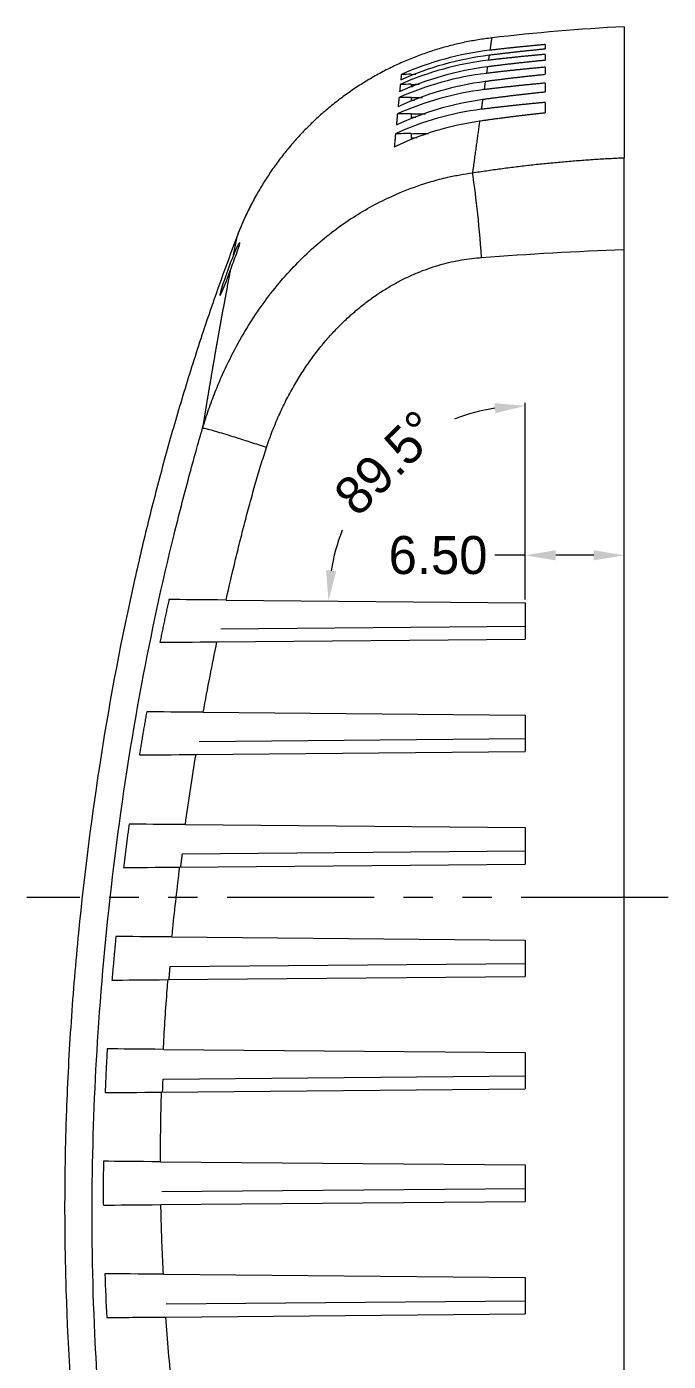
# Model space of a CAD drawing. Extents: x -222 to 335, y 201 to 414.
# Drawn here: x 36.6 to 78.8, y 279.2 to 367 of the extents above; entities that cross this region are included whole.
import ezdxf

# ---------------------------------------------------------------- set-up
doc = ezdxf.new("R2010")
doc.units = 0
doc.header["$MEASUREMENT"] = 0
doc.linetypes.add('PHANTOM', pattern=[2.5, 1.25, -0.25, 0.25, -0.25, 0.25, -0.25])
doc.layers.add('10', color=7, linetype='Continuous')
doc.dimstyles.get("Standard").update_dxf_attribs({"dimtxt": 0.18, "dimasz": 0.18, "dimexe": 0.18, "dimexo": 0.0625, "dimgap": 0.09, "dimtad": 0, "dimtih": 1, "dimtoh": 1, "dimdec": 4, "dimzin": 0, "dimdsep": 46, "dimtxsty": 'Standard', "dimcen": 0.09, "dimadec": 0, "dimazin": 0, "dimtfac": 1, "dimtdec": 4, "dimtofl": 0, "dimtmove": 0, "dimatfit": 3, "dimfxl": 0, "dimtolj": 1, "dimtzin": 0, "dimarcsym": 0})

# ---------------------------------------------------------------- blocks, each defined once
blk = doc.blocks.new('*D53')
at = {"color": 4, "linetype": 'Continuous', "lineweight": 9}
for p, q in [((69.398, 332.215), (67.398, 332.215)), ((69.398, 329.298), (69.398, 332.415)), ((73.898, 332.215), (71.398, 332.215)), ((75.898, 329.298), (75.898, 332.415))]:
    blk.add_line(p, q, dxfattribs=at)
for points in [[(71.398, 332.549), (71.398, 331.882), (69.398, 332.215)], [(73.898, 332.549), (73.898, 331.882), (75.898, 332.215)]]:
    blk.add_solid(points, dxfattribs=at)
at = {"layer": 'Defpoints', "color": 0, "linetype": 'Continuous', "lineweight": 9}
for p in [(69.398, 332.215), (69.398, 329.098), (75.898, 329.098)]:
    blk.add_point(p, dxfattribs=at)
at = {"color": 3, "linetype": 'Continuous', "lineweight": 9, "insert": (63.657, 332.215), "char_height": 2.5, "attachment_point": 5}
blk.add_mtext('\\A1;6.50', dxfattribs=at)
blk = doc.blocks.new('*D54')
at = {"color": 4, "linetype": 'Continuous', "lineweight": 9}
blk.add_line((69.398, 329.298), (69.398, 342.251), dxfattribs=at)
for start, end in [(98.85616, 111.07929), (158.42071, 170.64384)]:
    blk.add_arc((69.398, 329.098), 12.952, start, end, dxfattribs=at)
for points in [[(67.378, 342.228), (67.43, 341.564), (69.398, 342.051)], [(56.951, 331.175), (56.286, 331.233), (56.447, 329.211)]]:
    blk.add_solid(points, dxfattribs=at)
at = {"layer": 'Defpoints', "color": 0, "linetype": 'Continuous', "lineweight": 9}
for p in [(62.955, 340.334), (49.707, 329.27), (69.398, 329.098), (69.398, 329.098), (69.398, 326.698)]:
    blk.add_point(p, dxfattribs=at)
at = {"color": 3, "linetype": 'Continuous', "lineweight": 9, "insert": (60.28, 338.297), "char_height": 2.5, "attachment_point": 5, "rotation": 44.75}
blk.add_mtext('\\A1;89.5°', dxfattribs=at)

msp = doc.modelspace()

# ---------------------------------------------------------------- linework, layer by layer
at = {"layer": '10', "color": 7, "linetype": 'Continuous', "lineweight": 9}
for p, q in [((75.898, 366.998), (75.898, 358.377)), ((70.698, 365.823), (70.698, 365.543)), ((70.698, 365.177), (70.698, 364.805)), ((70.698, 364.333), (70.698, 363.865)), ((61.898, 363.21), (61.898, 363.051)), ((70.698, 363.283), (70.698, 362.714)), ((61.898, 362.347), (61.898, 362.146)), ((70.698, 362.015), (70.698, 361.34)), ((61.898, 361.27), (61.898, 361.023)), ((61.898, 359.966), (61.898, 359.672)), ((75.898, 263.433), (75.898, 352.337)), ((49.707, 329.27), (69.398, 329.098)), ((69.398, 329.098), (69.398, 326.698)), ((49.11, 326.521), (69.398, 326.698)), ((49.368, 327.384), (69.398, 327.559)), ((48.209, 321.883), (69.398, 321.698)), ((69.398, 321.698), (69.398, 319.298)), ((47.944, 319.972), (69.398, 320.159)), ((47.73, 319.109), (69.398, 319.298)), ((47.029, 314.494), (69.398, 314.298)), ((69.398, 314.298), (69.398, 311.898)), ((46.833, 312.562), (69.398, 312.759)), ((46.662, 311.7), (69.398, 311.898)), ((46.147, 307.101), (69.398, 306.898)), ((69.398, 306.898), (69.398, 304.498)), ((46.029, 305.155), (69.398, 305.359)), ((45.889, 304.293), (69.398, 304.498)), ((45.581, 299.706), (69.398, 299.498)), ((69.398, 299.498), (69.398, 297.098)), ((45.563, 297.751), (69.398, 297.959)), ((45.464, 296.89), (69.398, 297.098)), ((45.391, 292.308), (69.398, 292.098)), ((69.398, 292.098), (69.398, 289.698)), ((45.476, 290.35), (69.398, 290.559)), ((45.419, 289.489), (69.398, 289.698)), ((45.582, 284.906), (69.398, 284.698)), ((69.398, 284.698), (69.398, 282.298)), ((45.763, 282.953), (69.398, 283.159)), ((45.752, 282.092), (69.398, 282.298))]:
    msp.add_line(p, q, dxfattribs=at)
at = {"layer": '10', "color": 1, "linetype": 'PHANTOM', "lineweight": 9, "ltscale": 7.743802}
msp.add_line((78.809, 309.698), (36.588, 309.698), dxfattribs=at)
at = {"layer": '10', "color": 7, "linetype": 'Continuous', "lineweight": 9}
msp.add_arc((82.969, 232.071), 135.113, 93, 96.70713, dxfattribs=at)
msp.add_ellipse((66.163, 351.767), major_axis=(0.49, -6.488), ratio=0.055703, start_param=1.573381, end_param=2.612918, dxfattribs=at)
msp.add_rational_spline([(67.189, 366.259), (59.373, 365.34), (53.189, 360.494), (50.412, 353.159)], [1.07362430408, 0.972344746752, 0.975557335675, 1.08326207084], degree=3, dxfattribs=at)
for points, degree, knots in [([(67.189, 366.259), (67.185, 366.23), (67.183, 366.216), (67.18, 366.201), (67.178, 366.183), (67.174, 366.163), (67.171, 366.14), (67.167, 366.115), (67.163, 366.087), (67.159, 366.057), (67.154, 366.025), (67.149, 365.99), (67.143, 365.953), (67.137, 365.913), (67.131, 365.871), (67.124, 365.827), (67.117, 365.78), (67.11, 365.731), (67.102, 365.679), (67.094, 365.625), (67.085, 365.568), (67.077, 365.509), (67.07, 365.468), (67.067, 365.447)], 3, [0, 0, 0, 0, 0.229616, 0.267953, 0.306309, 0.344684, 0.383078, 0.421491, 0.459923, 0.498375, 0.536846, 0.575336, 0.613846, 0.652374, 0.690922, 0.72949, 0.768076, 0.806682, 0.845307, 0.883951, 0.922615, 0.961298, 1, 1, 1, 1]), ([(67.067, 365.447), (66.056, 365.329), (65.066, 365.136), (63.124, 364.606), (62.172, 364.27), (61.241, 363.859)], 3, [0, 0, 0, 0, 0.5, 0.5, 1, 1, 1, 1]), ([(66.97, 364.79), (65.964, 364.671), (64.978, 364.477), (63.047, 363.947), (62.1, 363.61), (61.174, 363.2)], 3, [0, 0, 0, 0, 0.5, 0.5, 1, 1, 1, 1]), ([(61.206, 363.509), (62.134, 363.926), (63.083, 364.269), (65.022, 364.812), (66.011, 365.012), (67.021, 365.138)], 3, [0, 0, 0, 0, 0.5, 0.5, 1, 1, 1, 1]), ([(67.021, 365.138), (67.018, 365.116), (67.012, 365.073), (67.002, 365.005), (66.991, 364.935), (66.981, 364.864), (66.973, 364.814), (66.97, 364.79)], 3, [0, 0, 0, 0, 0.198821, 0.398232, 0.598232, 0.798821, 1, 1, 1, 1]), ([(66.843, 363.929), (65.844, 363.809), (64.865, 363.615), (62.947, 363.083), (62.007, 362.746), (61.088, 362.336)], 3, [0, 0, 0, 0, 0.5, 0.5, 1, 1, 1, 1]), ([(61.128, 362.734), (62.05, 363.153), (62.993, 363.498), (64.92, 364.046), (65.904, 364.249), (66.909, 364.377)], 3, [0, 0, 0, 0, 0.5, 0.5, 1, 1, 1, 1]), ([(61.241, 363.859), (61.239, 363.837), (61.235, 363.795), (61.228, 363.727), (61.221, 363.657), (61.213, 363.585), (61.208, 363.534), (61.206, 363.509)], 3, [0, 0, 0, 0, 0.199385, 0.399078, 0.599078, 0.799385, 1, 1, 1, 1]), ([(66.909, 364.377), (66.905, 364.348), (66.896, 364.291), (66.883, 364.203), (66.87, 364.114), (66.857, 364.022), (66.848, 363.96), (66.843, 363.929)], 3, [0, 0, 0, 0, 0.200944, 0.401415, 0.601415, 0.800943, 1, 1, 1, 1]), ([(66.687, 362.857), (65.696, 362.735), (64.725, 362.54), (62.824, 362.006), (61.893, 361.668), (60.982, 361.258)], 3, [0, 0, 0, 0, 0.5, 0.5, 1, 1, 1, 1]), ([(61.03, 361.749), (61.945, 362.169), (62.88, 362.517), (64.792, 363.071), (65.769, 363.276), (66.767, 363.408)], 3, [0, 0, 0, 0, 0.5, 0.5, 1, 1, 1, 1]), ([(61.174, 363.2), (61.171, 363.171), (61.166, 363.113), (61.156, 363.023), (61.147, 362.93), (61.137, 362.834), (61.131, 362.768), (61.128, 362.734)], 3, [0, 0, 0, 0, 0.198155, 0.397233, 0.597233, 0.798155, 1, 1, 1, 1]), ([(66.767, 363.408), (66.762, 363.373), (66.752, 363.303), (66.736, 363.196), (66.72, 363.085), (66.704, 362.972), (66.693, 362.895), (66.687, 362.857)], 3, [0, 0, 0, 0, 0.196981, 0.395472, 0.595472, 0.796981, 1, 1, 1, 1]), ([(60.913, 360.542), (61.818, 360.964), (62.744, 361.315), (64.638, 361.876), (65.606, 362.085), (66.595, 362.221)], 3, [0, 0, 0, 0, 0.5, 0.5, 1, 1, 1, 1]), ([(61.088, 362.336), (61.084, 362.299), (61.077, 362.225), (61.066, 362.11), (61.054, 361.993), (61.042, 361.873), (61.034, 361.79), (61.03, 361.749)], 3, [0, 0, 0, 0, 0.199018, 0.398527, 0.598527, 0.799018, 1, 1, 1, 1]), ([(66.595, 362.221), (66.589, 362.178), (66.577, 362.092), (66.558, 361.96), (66.539, 361.828), (66.52, 361.695), (66.508, 361.605), (66.501, 361.561)], 3, [0, 0, 0, 0, 0.202818, 0.404226, 0.604226, 0.802817, 1, 1, 1, 1]), ([(66.501, 361.561), (65.519, 361.437), (64.559, 361.24), (62.678, 360.703), (61.758, 360.364), (60.858, 359.954)], 3, [0, 0, 0, 0, 0.5, 0.5, 1, 1, 1, 1]), ([(60.982, 361.258), (60.978, 361.213), (60.969, 361.123), (60.956, 360.983), (60.942, 360.84), (60.928, 360.693), (60.918, 360.592), (60.913, 360.542)], 3, [0, 0, 0, 0, 0.196909, 0.395364, 0.595364, 0.796909, 1, 1, 1, 1]), ([(60.778, 359.099), (61.671, 359.524), (62.585, 359.878), (64.457, 360.447), (65.414, 360.661), (66.394, 360.801)], 3, [0, 0, 0, 0, 0.5, 0.5, 1, 1, 1, 1]), ([(66.394, 360.801), (66.386, 360.747), (66.371, 360.638), (66.347, 360.472), (66.324, 360.303), (66.299, 360.13), (66.275, 359.955), (66.25, 359.776), (66.225, 359.595), (66.199, 359.41), (66.173, 359.222), (66.147, 359.031), (66.12, 358.836), (66.093, 358.639), (66.065, 358.438), (66.037, 358.234), (66.009, 358.026), (65.98, 357.815), (65.951, 357.601), (65.932, 357.456), (65.922, 357.384)], 3, [0, 0, 0, 0, 0.053533, 0.107305, 0.161314, 0.215562, 0.270047, 0.324771, 0.379732, 0.434932, 0.490369, 0.546044, 0.601957, 0.658107, 0.714496, 0.771122, 0.827985, 0.885086, 0.942424, 1, 1, 1, 1]), ([(60.858, 359.954), (60.853, 359.908), (60.845, 359.817), (60.832, 359.678), (60.818, 359.537), (60.805, 359.393), (60.791, 359.248), (60.782, 359.148), (60.778, 359.099)], 3, [0, 0, 0, 0, 0.165213, 0.331008, 0.497384, 0.664341, 0.83188, 1, 1, 1, 1]), ([(65.922, 357.384), (66.077, 357.408), (66.386, 357.456), (66.851, 357.525), (67.317, 357.591), (67.784, 357.656), (68.253, 357.718), (68.722, 357.778), (69.193, 357.835), (69.665, 357.89), (70.138, 357.942), (70.612, 357.992), (71.087, 358.039), (71.563, 358.084), (72.04, 358.127), (72.519, 358.167), (72.998, 358.205), (73.479, 358.24), (73.961, 358.272), (74.444, 358.302), (74.928, 358.33), (75.413, 358.355), (75.736, 358.369), (75.898, 358.377)], 3, [0, 0, 0, 0, 0.046783, 0.093643, 0.140582, 0.1876, 0.234698, 0.281878, 0.32914, 0.376486, 0.423915, 0.47143, 0.519032, 0.56672, 0.614497, 0.662362, 0.710318, 0.758365, 0.806504, 0.854736, 0.903062, 0.951483, 1, 1, 1, 1]), ([(75.898, 352.337), (75.898, 353.564), (75.898, 354.771), (75.898, 356.87), (75.898, 357.758), (75.898, 358.377)], 3, [0, 0, 0, 0, 0.5, 0.5, 1, 1, 1, 1]), ([(48.16, 340.579), (48.29, 340.988), (48.545, 341.797), (48.987, 342.974), (49.547, 344.303), (50.259, 345.766), (51.438, 347.821), (53.1, 350.13), (55.37, 352.485), (57.831, 354.387), (60.439, 355.845), (62.628, 356.669), (64.192, 357.074), (65.104, 357.262), (65.649, 357.343), (65.922, 357.384)], 3, [0, 0, 0, 0, 0.049946, 0.098691, 0.146132, 0.217537, 0.287543, 0.421107, 0.546619, 0.665955, 0.780685, 0.89209, 0.936091, 0.968041, 1, 1, 1, 1]), ([(51.692, 355.906), (51.686, 355.896), (51.656, 355.842), (51.591, 355.725), (51.491, 355.539), (51.349, 355.268), (51.133, 354.84), (50.872, 354.282), (50.651, 353.773), (50.525, 353.447), (50.485, 353.343)], 3, [0, 0, 0, 0, 0.019376, 0.107559, 0.187124, 0.263629, 0.421175, 0.652015, 0.890247, 1, 1, 1, 1]), ([(50.412, 353.159), (49.958, 351.935), (49.05, 349.486), (47.802, 345.769), (46.637, 342.019), (45.562, 338.237), (44.573, 334.428), (43.071, 328.056), (41.364, 319.06), (40.255, 310.307), (39.723, 304.456), (39.426, 300.545), (39.196, 296.19), (39.055, 290.308), (39.136, 282.219), (39.757, 272.953), (40.689, 265.168), (41.22, 261.532), (41.374, 260.478)], 3, [0, 0, 0, 0, 0.041595, 0.083234, 0.12495, 0.166732, 0.208545, 0.250352, 0.375392, 0.500146, 0.531386, 0.562636, 0.625141, 0.670364, 0.750138, 0.882887, 0.966076, 1, 1, 1, 1]), ([(50.412, 353.159), (50.406, 353.129), (50.403, 353.117), (50.4, 353.101), (50.397, 353.084), (50.393, 353.065), (50.389, 353.043), (50.384, 353.019), (50.379, 352.994), (50.374, 352.966), (50.368, 352.936), (50.362, 352.904), (50.355, 352.871), (50.348, 352.835), (50.341, 352.798), (50.333, 352.758), (50.325, 352.717), (50.316, 352.674), (50.308, 352.629), (50.298, 352.583), (50.289, 352.535), (50.279, 352.485), (50.269, 352.434), (50.259, 352.381), (50.248, 352.326), (50.237, 352.27), (50.226, 352.213), (50.215, 352.154), (50.203, 352.093), (50.191, 352.031), (50.179, 351.968), (50.17, 351.925), (50.166, 351.903)], 3, [0, 0, 0, 0, 0.183427, 0.213513, 0.24346, 0.273268, 0.302939, 0.332471, 0.361865, 0.391122, 0.42024, 0.449221, 0.478063, 0.506769, 0.535336, 0.563766, 0.592059, 0.620214, 0.648232, 0.676113, 0.703857, 0.731463, 0.758933, 0.786266, 0.813461, 0.84052, 0.867442, 0.894227, 0.920876, 0.947387, 0.973762, 1, 1, 1, 1]), ([(49.983, 350.952), (50.122, 351.331), (50.266, 351.711), (50.505, 352.356), (50.591, 352.605), (50.64, 352.841), (50.599, 352.816), (50.425, 352.511), (50.298, 352.239), (50.166, 351.903)], 3, [0, 0, 0, 0, 0.25, 0.25, 0.5, 0.5, 0.75, 0.75, 1, 1, 1, 1]), ([(50.166, 351.903), (49.989, 351.454), (49.787, 350.904), (49.454, 349.932), (49.331, 349.529), (49.271, 349.217), (49.339, 349.326), (49.604, 349.945), (49.796, 350.443), (49.983, 350.952)], 3, [0, 0, 0, 0, 0.25, 0.25, 0.5, 0.5, 0.75, 0.75, 1, 1, 1, 1]), ([(52.37, 339.307), (52.488, 339.666), (52.741, 340.374), (53.169, 341.403), (53.639, 342.391), (54.148, 343.334), (54.692, 344.23), (55.266, 345.073), (55.863, 345.86), (56.48, 346.59), (57.111, 347.265), (57.756, 347.887), (58.411, 348.456), (59.075, 348.976), (59.745, 349.448), (60.422, 349.873), (61.102, 350.253), (61.785, 350.59), (62.469, 350.883), (63.154, 351.136), (63.838, 351.349), (64.52, 351.522), (65.2, 351.658), (65.867, 351.755), (66.308, 351.795), (66.523, 351.811)], 3, [0, 0, 0, 0, 0.054132, 0.107559, 0.160189, 0.211943, 0.262791, 0.312531, 0.360888, 0.407829, 0.45345, 0.497857, 0.541142, 0.583396, 0.624707, 0.665152, 0.704808, 0.743745, 0.782029, 0.819722, 0.856887, 0.893569, 0.929827, 0.965806, 1, 1, 1, 1]), ([(49.983, 350.952), (49.976, 350.919), (49.964, 350.852), (49.944, 350.749), (49.924, 350.645), (49.904, 350.539), (49.884, 350.433), (49.863, 350.325), (49.843, 350.216), (49.822, 350.105), (49.801, 349.994), (49.78, 349.882), (49.759, 349.768), (49.737, 349.654), (49.716, 349.539), (49.694, 349.423), (49.672, 349.306), (49.65, 349.188), (49.628, 349.07), (49.606, 348.951), (49.584, 348.831), (49.562, 348.711), (49.54, 348.591), (49.517, 348.469), (49.495, 348.348), (49.473, 348.226), (49.45, 348.104), (49.428, 347.981), (49.406, 347.858), (49.383, 347.735), (49.361, 347.612), (49.338, 347.488), (49.316, 347.365), (49.294, 347.241), (49.272, 347.118), (49.249, 346.994), (49.227, 346.87), (49.205, 346.747), (49.183, 346.624), (49.161, 346.5), (49.139, 346.377), (49.118, 346.254), (49.096, 346.132), (49.074, 346.01), (49.053, 345.888), (49.031, 345.766), (49.01, 345.645), (48.989, 345.524), (48.968, 345.404), (48.947, 345.284), (48.926, 345.164), (48.906, 345.046), (48.885, 344.927), (48.865, 344.81), (48.845, 344.693), (48.825, 344.576), (48.805, 344.461), (48.785, 344.346), (48.765, 344.231), (48.746, 344.118), (48.727, 344.005), (48.708, 343.893), (48.689, 343.782), (48.67, 343.672), (48.652, 343.563), (48.633, 343.454), (48.615, 343.347), (48.597, 343.24), (48.58, 343.135), (48.562, 343.03), (48.545, 342.926), (48.528, 342.824), (48.511, 342.722), (48.494, 342.622), (48.477, 342.523), (48.461, 342.424), (48.445, 342.327), (48.429, 342.231), (48.414, 342.137), (48.398, 342.043), (48.383, 341.951), (48.368, 341.859), (48.353, 341.77), (48.339, 341.681), (48.324, 341.594), (48.31, 341.507), (48.297, 341.423), (48.283, 341.339), (48.27, 341.257), (48.257, 341.176), (48.244, 341.097), (48.231, 341.019), (48.219, 340.942), (48.207, 340.866), (48.195, 340.793), (48.183, 340.72), (48.172, 340.649), (48.164, 340.602), (48.16, 340.579)], 3, [0, 0, 0, 0, 0.015759, 0.031407, 0.046943, 0.062368, 0.077683, 0.092885, 0.107977, 0.122957, 0.137826, 0.152584, 0.16723, 0.181765, 0.196189, 0.210501, 0.224701, 0.23879, 0.252768, 0.266634, 0.280388, 0.294031, 0.307561, 0.320981, 0.334288, 0.347483, 0.360567, 0.373538, 0.386397, 0.399145, 0.41178, 0.424303, 0.436714, 0.449012, 0.461198, 0.473271, 0.485232, 0.497081, 0.508817, 0.52044, 0.53195, 0.543348, 0.554633, 0.565805, 0.576864, 0.58781, 0.598643, 0.609362, 0.619969, 0.630462, 0.640842, 0.651108, 0.661262, 0.671301, 0.681227, 0.69104, 0.700738, 0.710324, 0.719795, 0.729152, 0.738396, 0.747526, 0.756542, 0.765443, 0.774231, 0.782905, 0.791464, 0.79991, 0.808241, 0.816458, 0.82456, 0.832549, 0.840423, 0.848182, 0.855827, 0.863358, 0.870774, 0.878075, 0.885262, 0.892334, 0.899292, 0.906135, 0.912863, 0.919476, 0.925975, 0.932359, 0.938628, 0.944782, 0.950821, 0.956745, 0.962555, 0.968249, 0.973829, 0.979293, 0.984642, 0.989877, 0.994996, 1, 1, 1, 1]), ([(42.265, 266.786), (42.157, 267.708), (41.923, 269.697), (41.459, 274.424), (40.956, 281.766), (40.808, 291.347), (41.272, 301.846), (42.32, 312.591), (43.975, 323.313), (45.761, 331.604), (47.073, 336.68), (47.713, 339.011), (48.017, 340.077), (48.16, 340.579)], 3, [0, 0, 0, 0, 0.037348, 0.080634, 0.191289, 0.333567, 0.466232, 0.614174, 0.767944, 0.902691, 0.955388, 0.978984, 1, 1, 1, 1]), ([(52.37, 339.307), (52.196, 339.364), (51.851, 339.477), (51.347, 339.64), (50.78, 339.822), (50.169, 340.015), (49.551, 340.207), (49.022, 340.36), (48.601, 340.479), (48.297, 340.558), (48.205, 340.572), (48.16, 340.579)], 3, [0, 0, 0, 0, 0.084578, 0.168238, 0.250136, 0.375114, 0.500093, 0.625072, 0.75005, 0.878042, 1, 1, 1, 1]), ([(49.707, 329.27), (49.913, 330.166), (50.219, 331.496), (50.651, 333.246), (50.975, 334.517), (51.306, 335.759), (51.647, 336.97), (51.997, 338.152), (52.246, 338.925), (52.37, 339.307)], 3, [0, 0, 0, 0, 0.265427, 0.394268, 0.520537, 0.644234, 0.765364, 0.883943, 1, 1, 1, 1]), ([(48.209, 321.883), (48.352, 322.675), (48.642, 324.223), (48.953, 325.767), (49.11, 326.521)], 3, [0, 0, 0, 0, 0.510707, 1, 1, 1, 1]), ([(46.725, 311.701), (46.747, 311.875), (46.769, 312.05), (46.79, 312.224), (46.812, 312.399), (46.823, 312.48), (46.833, 312.562)], 2, [0, 0, 0, 0.403343, 0.403343, 0.806686, 0.806686, 1, 1, 1]), ([(46.147, 307.101), (46.165, 307.28), (46.321, 308.815), (46.494, 310.348), (46.662, 311.7)], 3, [0, 0, 0, 0, 0.11637, 1, 1, 1, 1]), ([(45.581, 299.706), (45.584, 299.76), (45.652, 301.074), (45.752, 302.603), (45.871, 304.077), (45.889, 304.293)], 3, [0, 0, 0, 0, 0.034999, 0.858599, 1, 1, 1, 1]), ([(45.582, 284.906), (45.518, 286.159), (45.459, 287.686), (45.425, 289.215), (45.419, 289.489)], 3, [0, 0, 0, 0, 0.820321, 1, 1, 1, 1])]:
    msp.add_open_spline(points, degree=degree, knots=knots, dxfattribs=at)
for points, degree in [([(67.021, 365.138), (68.857, 365.366), (70.698, 365.543)], 2), ([(70.698, 365.823), (68.88, 365.66), (67.067, 365.447)], 2), ([(66.909, 364.377), (68.8, 364.619), (70.698, 364.805)], 2), ([(70.698, 365.177), (68.832, 365.01), (66.97, 364.79)], 2), ([(61.898, 363.868), (61.679, 363.865), (61.46, 363.862), (61.241, 363.859)], 3), ([(61.898, 363.862), (61.995, 363.863), (62.091, 363.864), (62.187, 363.866)], 3), ([(66.767, 363.408), (68.729, 363.667), (70.698, 363.865)], 2), ([(70.698, 364.333), (68.768, 364.16), (66.843, 363.929)], 2), ([(61.898, 363.21), (61.657, 363.207), (61.416, 363.203), (61.174, 363.2)], 3), ([(61.898, 363.203), (62.073, 363.206), (62.248, 363.208), (62.422, 363.21)], 3), ([(61.994, 363.053), (61.962, 363.052), (61.93, 363.052), (61.898, 363.051)], 3), ([(66.595, 362.221), (68.642, 362.501), (70.698, 362.714)], 2), ([(70.698, 363.283), (68.689, 363.101), (66.687, 362.857)], 2), ([(61.898, 362.347), (61.628, 362.343), (61.358, 362.34), (61.088, 362.336)], 3), ([(61.898, 362.34), (62.145, 362.343), (62.392, 362.346), (62.639, 362.35)], 3), ([(62.1, 362.148), (62.033, 362.147), (61.966, 362.146), (61.898, 362.146)], 3), ([(70.698, 362.015), (68.596, 361.823), (66.501, 361.561)], 2), ([(61.898, 361.27), (61.593, 361.266), (61.288, 361.262), (60.982, 361.258)], 3), ([(61.898, 361.262), (62.212, 361.266), (62.525, 361.27), (62.839, 361.274)], 3), ([(62.189, 361.027), (62.092, 361.026), (61.995, 361.024), (61.898, 361.023)], 3), ([(66.394, 360.801), (68.54, 361.108), (70.698, 361.34)], 2), ([(61.898, 359.966), (61.551, 359.962), (61.204, 359.958), (60.858, 359.954)], 3), ([(61.898, 359.958), (62.273, 359.963), (62.648, 359.967), (63.023, 359.971)], 3), ([(62.262, 359.676), (62.141, 359.674), (62.02, 359.673), (61.898, 359.672)], 3), ([(50.485, 353.343), (50.413, 353.157)], 1), ([(66.523, 351.811), (69.644, 352.048), (72.77, 352.226), (75.898, 352.337)], 3), ([(45.951, 329.303), (45.642, 327.903), (45.354, 326.489)], 2), ([(49.707, 329.27), (48.197, 329.283), (46.76, 329.296), (45.951, 329.303)], 3), ([(45.354, 326.489), (46.163, 326.496), (47.601, 326.508), (49.11, 326.521)], 3), ([(44.484, 321.916), (44.234, 320.503), (44.004, 319.077)], 2), ([(48.209, 321.883), (46.708, 321.896), (45.283, 321.909), (44.484, 321.916)], 3), ([(44.004, 319.077), (44.804, 319.084), (46.229, 319.096), (47.73, 319.109)], 3), ([(47.029, 314.494), (47.244, 316.035), (47.477, 317.574), (47.73, 319.109)], 3), ([(43.327, 314.526), (43.133, 313.104), (42.959, 311.668)], 2), ([(47.029, 314.494), (45.535, 314.507), (44.12, 314.519), (43.327, 314.526)], 3), ([(42.959, 311.668), (43.752, 311.675), (45.168, 311.687), (46.662, 311.7)], 3), ([(42.461, 307.134), (42.317, 305.671), (42.2, 304.261)], 2), ([(46.147, 307.101), (44.657, 307.114), (43.248, 307.127), (42.461, 307.134)], 3), ([(45.956, 304.294), (45.993, 304.744), (46.029, 305.155)], 2), ([(42.2, 304.261), (42.989, 304.268), (44.399, 304.28), (45.889, 304.293)], 3), ([(41.886, 299.739), (41.805, 298.29), (41.749, 296.857)], 2), ([(45.581, 299.706), (44.09, 299.719), (42.679, 299.732), (41.886, 299.739)], 3), ([(45.533, 296.89), (45.543, 297.177), (45.552, 297.464), (45.563, 297.751)], 3), ([(41.749, 296.857), (42.551, 296.864), (43.967, 296.876), (45.464, 296.89)], 3), ([(45.391, 292.308), (45.391, 293.835), (45.415, 295.362), (45.464, 296.89)], 3), ([(41.637, 292.341), (41.622, 290.899), (41.632, 289.456)], 2), ([(45.391, 292.308), (43.883, 292.321), (42.455, 292.334), (41.637, 292.341)], 3), ([(41.632, 289.456), (42.464, 289.463), (43.902, 289.476), (45.419, 289.489)], 3), ([(45.582, 284.906), (44.046, 284.92), (42.588, 284.932), (41.729, 284.94)], 3), ([(41.729, 284.94), (41.763, 283.979), (41.806, 283.018), (41.857, 282.058)], 3), ([(41.857, 282.058), (42.733, 282.066), (44.204, 282.079), (45.752, 282.092)], 3), ([(46.137, 277.501), (45.986, 279.029), (45.858, 280.56), (45.752, 282.092)], 3)]:
    msp.add_open_spline(points, degree=degree, dxfattribs=at)

# ---------------------------------------------------------------- dimensions: what is measured, and where the dimension line sits
at = {"color": 1, "linetype": 'Continuous', "lineweight": 9}
dim = msp.add_angular_dim_2l(base=(62.955, 340.334), line1=((69.398, 329.098), (69.398, 326.698)), line2=((49.707, 329.27), (69.398, 329.098)), dimstyle='Standard', override={"dimtxt": 2.5, "dimasz": 2, "dimexe": 0.2, "dimexo": 0.2, "dimgap": 0.2, "dimtih": 0, "dimtoh": 0, "dimdec": 2, "dimdsep": 0, "dimcen": 0, "dimclrd": 4, "dimclre": 4, "dimclrt": 3, "dimadec": 1, "dimtdec": 2, "dimlwd": 9, "dimlwe": 9}, dxfattribs=at)
dim.commit()
dim.dimension.update_dxf_attribs({"geometry": '*D54', "text_midpoint": (60.28, 338.297)})
dim = msp.add_linear_dim(base=(69.398, 332.215), p1=(75.898, 329.098), p2=(69.398, 329.098), dimstyle='Standard', override={"dimtxt": 2.5, "dimasz": 2, "dimexe": 0.2, "dimexo": 0.2, "dimgap": 0.2, "dimtih": 0, "dimtoh": 0, "dimdec": 2, "dimdsep": 0, "dimcen": 0, "dimclrd": 4, "dimclre": 4, "dimclrt": 3, "dimadec": 1, "dimtdec": 2, "dimlwd": 9, "dimlwe": 9}, dxfattribs=at)
dim.commit()
dim.dimension.update_dxf_attribs({"geometry": '*D53', "text_midpoint": (63.657, 332.215)})

doc.saveas('drawing.dxf')
